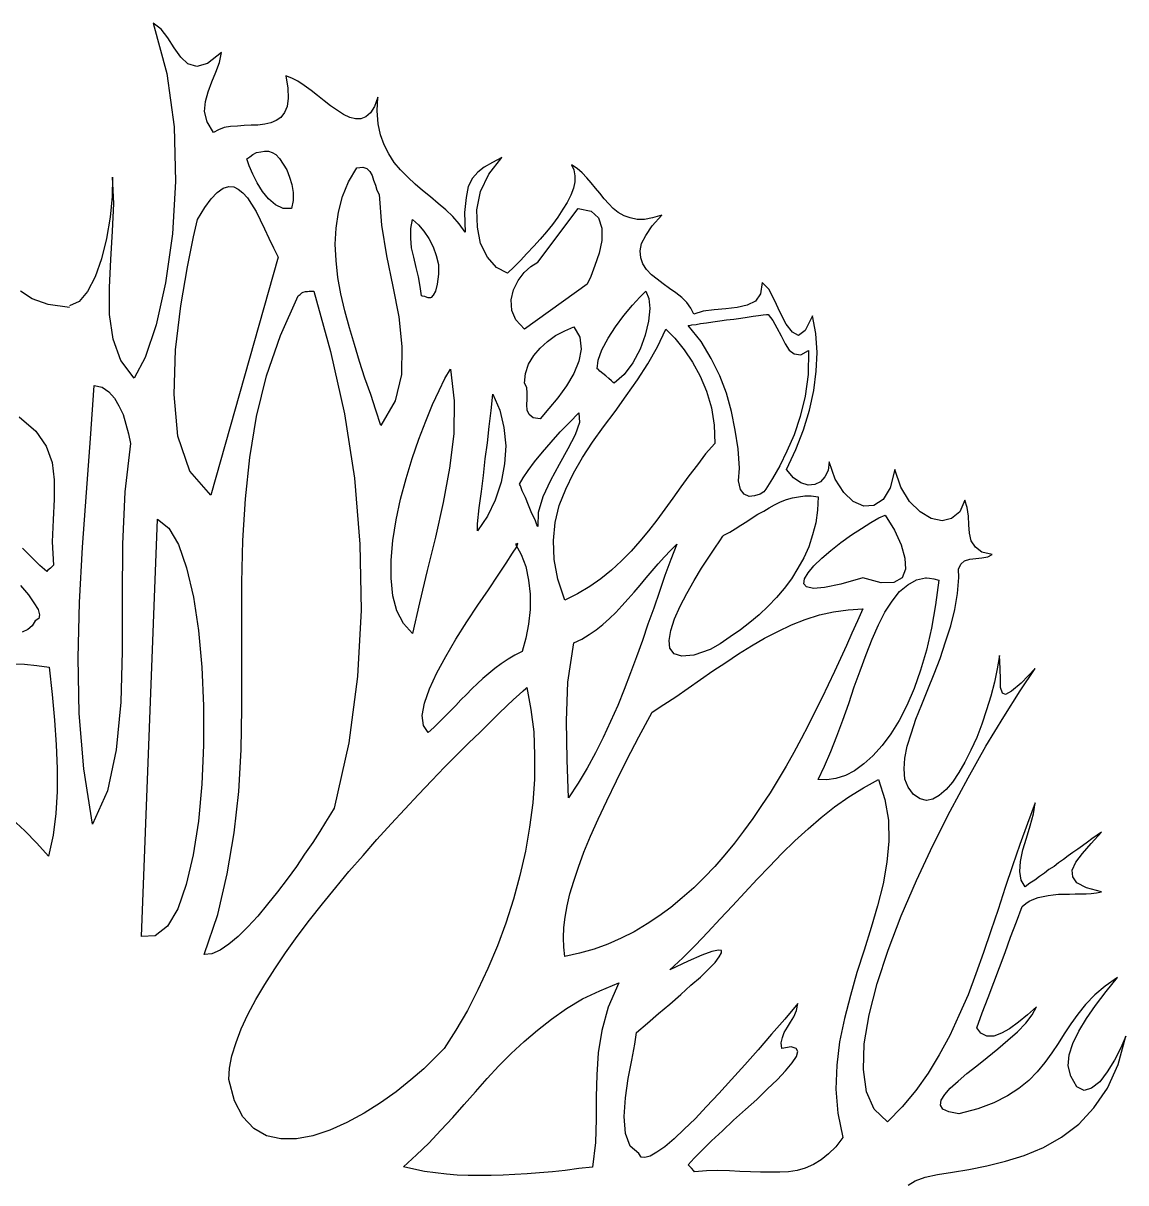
# Model space of a CAD drawing. Extents: x 359 to 486, y 178 to 302.
# Drawn here: x 420.7 to 482, y 237.2 to 301.7 of the extents above; entities that cross this region are included whole.
import ezdxf

# ---------------------------------------------------------------- set-up
doc = ezdxf.new("R2010")
doc.units = 0
doc.header["$MEASUREMENT"] = 0
doc.layers.get('0').update_dxf_attribs({"linetype": 'CONTINUOUS'})

msp = doc.modelspace()

# ---------------------------------------------------------------- linework, layer by layer
at = {"linetype": 'CONTINUOUS'}
for points in [[(469.898, 237.103), (470.279, 237.332), (470.838, 237.535), (471.524, 237.688), (472.363, 237.815), (473.278, 237.967), (474.269, 238.17), (475.311, 238.424), (476.352, 238.755), (477.42, 239.187), (478.411, 239.771), (479.376, 240.483), (480.215, 241.397), (480.977, 242.49), (481.561, 243.811), (481.993, 245.387), (481.714, 244.726), (481.358, 244.04), (480.952, 243.405), (480.545, 242.846), (480.088, 242.49), (479.681, 242.363), (479.274, 242.566), (478.944, 243.151), (478.792, 243.735), (478.843, 244.345), (479.046, 244.98), (479.376, 245.666), (479.808, 246.352), (480.316, 247.089), (480.901, 247.852), (481.536, 248.639), (480.85, 248.156), (480.265, 247.674), (479.757, 247.14), (479.325, 246.606), (478.944, 246.073), (478.563, 245.514), (478.233, 244.98), (477.877, 244.447), (477.496, 243.913), (477.064, 243.405), (476.606, 242.922), (476.047, 242.465), (475.412, 242.058), (474.65, 241.677), (473.761, 241.347), (472.719, 241.067), (472.16, 241.169), (471.829, 241.321), (471.702, 241.55), (471.728, 241.829), (471.931, 242.134), (472.236, 242.49), (472.668, 242.871), (473.151, 243.303), (473.71, 243.735), (474.294, 244.193), (474.879, 244.675), (475.438, 245.158), (475.971, 245.615), (476.429, 246.098), (476.784, 246.556), (477.038, 247.013), (476.53, 246.556), (476.022, 246.149), (475.539, 245.793), (475.082, 245.539), (474.65, 245.387), (474.269, 245.387), (473.938, 245.539), (473.71, 245.844), (474.015, 246.683), (474.345, 247.521), (474.65, 248.36), (474.98, 249.198), (475.285, 250.037), (475.59, 250.875), (475.92, 251.739), (476.225, 252.578), (476.429, 252.756), (476.632, 252.883), (476.886, 252.984), (477.115, 253.086), (477.394, 253.137), (477.674, 253.188), (477.953, 253.238), (478.258, 253.264), (478.563, 253.264), (478.868, 253.264), (479.173, 253.289), (479.478, 253.289), (479.783, 253.289), (480.062, 253.315), (480.367, 253.34), (480.647, 253.391), (479.808, 253.62), (479.274, 253.899), (479.046, 254.229), (479.02, 254.611), (479.224, 255.043), (479.579, 255.525), (480.062, 256.084), (480.647, 256.72), (480.393, 256.542), (480.113, 256.339), (479.859, 256.161), (479.579, 255.957), (479.325, 255.779), (479.046, 255.576), (478.792, 255.398), (478.538, 255.195), (478.258, 255.017), (478.004, 254.814), (477.724, 254.636), (477.47, 254.433), (477.191, 254.255), (476.937, 254.052), (476.657, 253.874), (476.403, 253.67), (476.174, 254.052), (476.098, 254.534), (476.149, 255.093), (476.276, 255.729), (476.479, 256.389), (476.683, 257.075), (476.861, 257.736), (476.962, 258.346), (476.53, 257.202), (476.098, 256.034), (475.692, 254.839), (475.285, 253.645), (474.904, 252.425), (474.497, 251.231), (474.091, 250.037), (473.659, 248.843), (473.227, 247.674), (472.719, 246.53), (472.211, 245.412), (471.626, 244.345), (471.016, 243.329), (470.33, 242.363), (469.568, 241.448), (468.755, 240.61), (468.018, 241.321), (467.586, 242.287), (467.408, 243.532), (467.459, 244.955), (467.738, 246.556), (468.17, 248.309), (468.78, 250.164), (469.517, 252.07), (470.356, 254.026), (471.27, 255.983), (472.236, 257.889), (473.227, 259.743), (474.218, 261.497), (475.209, 263.123), (476.124, 264.571), (476.962, 265.816), (476.174, 265.003), (475.641, 264.546), (475.311, 264.368), (475.133, 264.444), (475.031, 264.749), (475.031, 265.207), (475.006, 265.816), (474.98, 266.528), (474.853, 265.791), (474.701, 265.054), (474.497, 264.266), (474.243, 263.504), (473.989, 262.716), (473.71, 261.98), (473.379, 261.268), (473.049, 260.607), (472.719, 260.023), (472.363, 259.489), (472.007, 259.083), (471.626, 258.752), (471.27, 258.549), (470.915, 258.473), (470.559, 258.575), (470.203, 258.803), (469.898, 259.21), (469.72, 259.667), (469.67, 260.226), (469.72, 260.836), (469.847, 261.497), (470.076, 262.234), (470.33, 262.996), (470.66, 263.809), (470.991, 264.648), (471.347, 265.512), (471.677, 266.375), (471.982, 267.29), (472.261, 268.18), (472.49, 269.094), (472.642, 269.984), (472.719, 270.873), (472.693, 271.33), (472.82, 271.61), (473.024, 271.788), (473.329, 271.889), (473.659, 271.915), (473.989, 271.966), (474.32, 272.016), (474.574, 272.144), (473.989, 272.271), (473.633, 272.55), (473.405, 272.906), (473.303, 273.338), (473.278, 273.795), (473.252, 274.278), (473.176, 274.761), (473.049, 275.167), (472.77, 274.507), (472.312, 274.151), (471.779, 274.024), (471.169, 274.151), (470.559, 274.507), (469.974, 275.091), (469.492, 275.879), (469.161, 276.87), (468.907, 275.853), (468.501, 275.193), (467.992, 274.862), (467.433, 274.837), (466.849, 275.091), (466.315, 275.599), (465.833, 276.336), (465.502, 277.302), (465.451, 276.819), (465.274, 276.463), (465.019, 276.184), (464.715, 276.031), (464.333, 276.006), (463.927, 276.133), (463.52, 276.412), (463.139, 276.87), (463.647, 277.988), (464.079, 279.08), (464.41, 280.173), (464.664, 281.266), (464.791, 282.333), (464.842, 283.375), (464.765, 284.417), (464.588, 285.408), (464.181, 284.594), (463.8, 284.315), (463.469, 284.493), (463.114, 284.95), (462.783, 285.585), (462.478, 286.271), (462.148, 286.881), (461.792, 287.262), (461.691, 286.627), (461.411, 286.221), (460.954, 285.992), (460.395, 285.865), (459.76, 285.789), (459.124, 285.738), (458.515, 285.662), (457.981, 285.509), (457.828, 285.84), (457.6, 286.144), (457.32, 286.424), (456.99, 286.678), (456.634, 286.932), (456.278, 287.186), (455.948, 287.44), (455.643, 287.694), (455.364, 287.974), (455.16, 288.304), (455.033, 288.635), (455.008, 289.016), (455.084, 289.422), (455.313, 289.88), (455.669, 290.413), (456.202, 290.998), (455.694, 290.845), (455.237, 290.769), (454.83, 290.769), (454.449, 290.845), (454.119, 290.972), (453.788, 291.15), (453.509, 291.379), (453.255, 291.633), (453.001, 291.913), (452.772, 292.217), (452.518, 292.497), (452.289, 292.802), (452.035, 293.081), (451.781, 293.361), (451.501, 293.59), (451.196, 293.793), (451.323, 293.513), (451.374, 293.183), (451.374, 292.853), (451.298, 292.497), (451.146, 292.116), (450.942, 291.709), (450.714, 291.328), (450.434, 290.896), (450.129, 290.49), (449.799, 290.083), (449.443, 289.676), (449.087, 289.27), (448.706, 288.863), (448.351, 288.482), (447.995, 288.126), (447.639, 287.771), (447.029, 288.101), (446.521, 288.66), (446.14, 289.422), (445.962, 290.337), (445.937, 291.303), (446.14, 292.319), (446.597, 293.285), (447.309, 294.199), (446.801, 293.92), (446.343, 293.666), (445.987, 293.386), (445.682, 293.056), (445.454, 292.599), (445.327, 291.989), (445.25, 291.15), (445.276, 290.058), (444.946, 290.515), (444.59, 290.922), (444.209, 291.303), (443.777, 291.658), (443.345, 292.014), (442.913, 292.37), (442.506, 292.726), (442.1, 293.107), (441.693, 293.513), (441.337, 293.92), (441.032, 294.403), (440.778, 294.911), (440.575, 295.47), (440.448, 296.08), (440.397, 296.791), (440.423, 297.554), (440.245, 297.045), (440.016, 296.69), (439.762, 296.461), (439.482, 296.359), (439.178, 296.359), (438.873, 296.435), (438.517, 296.588), (438.187, 296.817), (437.805, 297.071), (437.45, 297.35), (437.068, 297.655), (436.713, 297.935), (436.332, 298.214), (435.976, 298.443), (435.646, 298.621), (435.315, 298.748), (435.417, 298.062), (435.442, 297.503), (435.391, 297.045), (435.239, 296.715), (435.036, 296.435), (434.782, 296.258), (434.477, 296.131), (434.146, 296.054), (433.765, 296.004), (433.384, 296.004), (433.003, 295.978), (432.622, 295.953), (432.241, 295.927), (431.885, 295.876), (431.58, 295.749), (431.3, 295.597), (430.945, 296.181), (430.792, 296.766), (430.843, 297.325), (430.995, 297.858), (431.199, 298.417), (431.427, 298.951), (431.631, 299.485), (431.732, 300.044), (430.97, 299.434), (430.36, 299.256), (429.877, 299.408), (429.471, 299.79), (429.115, 300.298), (428.759, 300.857), (428.378, 301.34), (427.946, 301.67), (428.709, 298.875), (429.115, 295.902), (429.191, 292.878), (429.014, 289.956), (428.632, 287.237), (428.099, 284.899), (427.489, 283.095), (426.879, 281.952), (426.142, 282.917), (425.71, 284.112), (425.507, 285.484), (425.507, 286.983), (425.583, 288.533), (425.685, 290.108), (425.761, 291.658), (425.685, 293.107), (425.659, 292.04), (425.558, 290.896), (425.354, 289.702), (425.075, 288.584), (424.719, 287.567), (424.287, 286.754), (423.831, 286.195), (423.297, 285.967)], [(433.155, 294.123), (433.308, 294.25), (433.486, 294.377), (433.689, 294.479), (433.918, 294.53), (434.121, 294.555), (434.35, 294.555), (434.553, 294.479), (434.756, 294.377), (434.959, 294.149), (435.163, 293.844), (435.366, 293.513), (435.518, 293.107), (435.646, 292.7), (435.722, 292.268), (435.722, 291.811), (435.62, 291.379), (435.163, 291.379), (434.731, 291.582), (434.35, 291.913), (434.019, 292.319), (433.714, 292.802), (433.486, 293.285), (433.282, 293.742), (433.155, 294.123)], [(439.254, 293.64), (439.584, 293.666), (439.813, 293.59), (439.991, 293.437), (440.118, 293.208), (440.194, 292.954), (440.296, 292.675), (440.372, 292.395), (440.499, 292.141), (440.626, 290.439), (440.905, 288.736), (441.261, 287.034), (441.591, 285.357), (441.769, 283.705), (441.744, 282.155), (441.388, 280.681), (440.6, 279.309), (440.321, 280.173), (440.041, 281.037), (439.711, 281.952), (439.406, 282.867), (439.127, 283.807), (438.847, 284.747), (438.593, 285.687), (438.364, 286.627), (438.212, 287.542), (438.11, 288.482), (438.059, 289.397), (438.11, 290.286), (438.237, 291.176), (438.466, 292.04), (438.796, 292.853), (439.254, 293.64)], [(430.411, 290.769), (430.818, 291.43), (431.173, 291.913), (431.504, 292.268), (431.834, 292.497), (432.139, 292.599), (432.418, 292.573), (432.673, 292.446), (432.927, 292.243), (433.181, 291.963), (433.409, 291.608), (433.664, 291.201), (433.892, 290.744), (434.121, 290.235), (434.375, 289.727), (434.629, 289.194), (434.883, 288.66), (431.148, 275.447), (429.979, 276.768), (429.318, 278.725), (429.115, 281.037), (429.191, 283.527), (429.471, 285.967), (429.852, 288.126), (430.182, 289.803), (430.411, 290.769)], [(449.316, 288.381), (451.552, 291.379), (452.289, 291.226), (452.696, 290.845), (452.873, 290.286), (452.873, 289.6), (452.721, 288.889), (452.492, 288.203), (452.264, 287.593), (452.06, 287.161), (448.579, 284.671), (448.096, 285.179), (447.868, 285.712), (447.842, 286.297), (447.969, 286.856), (448.223, 287.364), (448.554, 287.821), (448.935, 288.152), (449.316, 288.381)], [(443.218, 286.399), (443.167, 286.424), (443.04, 286.475), (442.913, 286.5), (442.862, 286.526), (442.786, 287.034), (442.684, 287.567), (442.557, 288.101), (442.43, 288.66), (442.303, 289.194), (442.252, 289.727), (442.252, 290.261), (442.354, 290.769), (442.684, 290.464), (442.989, 290.108), (443.269, 289.702), (443.497, 289.244), (443.675, 288.762), (443.802, 288.253), (443.802, 287.72), (443.726, 287.161), (443.624, 286.78), (443.497, 286.551), (443.396, 286.424), (443.345, 286.399), (443.319, 286.399), (443.294, 286.399), (443.243, 286.399), (443.218, 286.399)], [(423.297, 285.865), (422.103, 286.043), (421.214, 286.348), (420.578, 286.78)], [(430.767, 249.91), (431.529, 252.146), (432.063, 254.407), (432.444, 256.669), (432.698, 258.981), (432.825, 261.293), (432.876, 263.606), (432.876, 265.943), (432.876, 268.256), (432.876, 270.594), (432.927, 272.931), (433.079, 275.244), (433.308, 277.53), (433.689, 279.817), (434.248, 282.079), (435.01, 284.315), (436.001, 286.526), (436.103, 286.602), (436.205, 286.678), (436.281, 286.729), (436.408, 286.754), (436.509, 286.754), (436.611, 286.78), (436.738, 286.78), (436.865, 286.78), (437.805, 283.426), (438.568, 279.97), (439.127, 276.387), (439.432, 272.728), (439.508, 269.044), (439.305, 265.359), (438.822, 261.675), (438.009, 258.041), (437.805, 257.711), (437.526, 257.279), (437.196, 256.745), (436.814, 256.135), (436.357, 255.5), (435.9, 254.814), (435.391, 254.102), (434.858, 253.391), (434.299, 252.705), (433.765, 252.044), (433.206, 251.46), (432.673, 250.926), (432.139, 250.494), (431.656, 250.164), (431.199, 249.961), (430.767, 249.91)], [(452.619, 282.46), (452.67, 282.943), (452.873, 283.527), (453.229, 284.162), (453.636, 284.798), (454.093, 285.433), (454.576, 285.992), (454.983, 286.449), (455.313, 286.78), (455.491, 286.373), (455.542, 285.814), (455.465, 285.103), (455.287, 284.34), (455.008, 283.553), (454.601, 282.79), (454.119, 282.155), (453.56, 281.672), (453.509, 281.698), (453.407, 281.799), (453.255, 281.926), (453.102, 282.079), (452.924, 282.206), (452.772, 282.333), (452.67, 282.435), (452.619, 282.46)], [(460.522, 276.946), (460.446, 278.013), (460.293, 279.055), (460.09, 280.097), (459.81, 281.113), (459.429, 282.079), (458.946, 283.044), (458.387, 283.985), (457.676, 284.874), (457.752, 284.874), (457.879, 284.899), (458.108, 284.925), (458.362, 284.976), (458.692, 285.026), (459.048, 285.077), (459.429, 285.128), (459.81, 285.179), (460.217, 285.23), (460.598, 285.28), (460.954, 285.331), (461.284, 285.382), (461.589, 285.433), (461.843, 285.458), (462.021, 285.484), (462.123, 285.484), (462.377, 285.153), (462.606, 284.747), (462.834, 284.29), (463.063, 283.858), (463.292, 283.502), (463.571, 283.299), (463.927, 283.248), (464.359, 283.476), (464.333, 282.155), (464.181, 280.935), (463.901, 279.817), (463.571, 278.801), (463.165, 277.886), (462.758, 277.073), (462.351, 276.362), (461.996, 275.777), (461.869, 275.625), (461.665, 275.498), (461.36, 275.396), (461.056, 275.371), (460.776, 275.498), (460.573, 275.752), (460.471, 276.235), (460.522, 276.946)], [(448.579, 281.672), (448.63, 282.206), (448.808, 282.714), (449.087, 283.197), (449.443, 283.603), (449.85, 283.985), (450.307, 284.315), (450.815, 284.569), (451.323, 284.798), (451.654, 284.213), (451.73, 283.553), (451.603, 282.892), (451.323, 282.206), (450.917, 281.52), (450.434, 280.859), (449.926, 280.249), (449.443, 279.69), (449.062, 279.741), (448.833, 279.919), (448.732, 280.173), (448.706, 280.453), (448.732, 280.783), (448.732, 281.113), (448.706, 281.418), (448.579, 281.672)], [(450.815, 269.603), (450.434, 270.771), (450.231, 271.864), (450.18, 272.931), (450.282, 273.922), (450.51, 274.862), (450.866, 275.777), (451.298, 276.667), (451.806, 277.53), (452.365, 278.394), (452.975, 279.233), (453.61, 280.097), (454.22, 280.961), (454.855, 281.85), (455.44, 282.739), (455.974, 283.68), (456.431, 284.671), (456.939, 284.162), (457.447, 283.527), (457.905, 282.841), (458.337, 282.053), (458.692, 281.215), (458.972, 280.3), (459.124, 279.335), (459.15, 278.318), (458.642, 277.734), (458.184, 277.124), (457.701, 276.514), (457.269, 275.904), (456.812, 275.269), (456.38, 274.659), (455.923, 274.049), (455.465, 273.465), (454.983, 272.88), (454.5, 272.321), (453.966, 271.788), (453.407, 271.28), (452.823, 270.797), (452.213, 270.365), (451.527, 269.958), (450.815, 269.603)], [(444.463, 282.435), (444.666, 280.681), (444.641, 278.852), (444.412, 276.946), (444.056, 275.04), (443.624, 273.109), (443.167, 271.254), (442.735, 269.45), (442.354, 267.748), (441.846, 268.307), (441.49, 269.018), (441.261, 269.857), (441.159, 270.822), (441.159, 271.839), (441.261, 272.931), (441.439, 274.075), (441.693, 275.218), (441.998, 276.362), (442.328, 277.48), (442.709, 278.547), (443.091, 279.563), (443.472, 280.478), (443.828, 281.266), (444.158, 281.926), (444.463, 282.435)], [(424.567, 257.152), (424.084, 260.226), (423.831, 263.301), (423.78, 266.401), (423.856, 269.475), (424.008, 272.55), (424.236, 275.599), (424.465, 278.598), (424.668, 281.545), (425.1, 281.444), (425.482, 281.189), (425.786, 280.834), (426.041, 280.402), (426.269, 279.919), (426.422, 279.385), (426.574, 278.852), (426.676, 278.318), (426.371, 275.625), (426.244, 272.728), (426.218, 269.73), (426.218, 266.782), (426.142, 263.936), (425.888, 261.293), (425.405, 259.007), (424.567, 257.152)], [(445.962, 273.846), (446.064, 274.735), (446.191, 275.65), (446.292, 276.539), (446.394, 277.454), (446.521, 278.344), (446.623, 279.258), (446.724, 280.148), (446.826, 281.062), (447.207, 280.173), (447.436, 279.208), (447.537, 278.191), (447.461, 277.175), (447.283, 276.158), (446.953, 275.167), (446.521, 274.278), (445.962, 273.465), (445.962, 273.516), (445.962, 273.668), (445.962, 273.795), (445.962, 273.846)], [(420.502, 279.792), (421.417, 279.004), (422.001, 278.166), (422.332, 277.251), (422.433, 276.285), (422.433, 275.218), (422.382, 274.075), (422.332, 272.855), (422.408, 271.559)], [(448.3, 276.057), (448.503, 276.412), (448.782, 276.819), (449.138, 277.302), (449.57, 277.835), (450.053, 278.394), (450.561, 278.953), (451.069, 279.487), (451.603, 280.021), (451.628, 279.487), (451.4, 278.801), (450.993, 278.013), (450.51, 277.149), (450.028, 276.26), (449.596, 275.345), (449.342, 274.481), (449.316, 273.694), (449.265, 273.795), (449.164, 274.075), (448.986, 274.43), (448.808, 274.888), (448.63, 275.32), (448.452, 275.676), (448.351, 275.955), (448.3, 276.057)], [(459.658, 273.211), (459.988, 273.389), (460.293, 273.566), (460.598, 273.77), (460.928, 273.973), (461.233, 274.176), (461.538, 274.38), (461.869, 274.557), (462.174, 274.735), (462.478, 274.913), (462.809, 275.066), (463.139, 275.193), (463.469, 275.294), (463.8, 275.345), (464.156, 275.396), (464.511, 275.396), (464.892, 275.345), (464.867, 274.608), (464.765, 273.897), (464.588, 273.236), (464.384, 272.575), (464.105, 271.966), (463.774, 271.381), (463.419, 270.797), (463.012, 270.263), (462.58, 269.755), (462.123, 269.272), (461.615, 268.789), (461.106, 268.357), (460.573, 267.951), (460.014, 267.57), (459.455, 267.189), (458.896, 266.858), (457.981, 266.553), (457.32, 266.503), (456.888, 266.63), (456.66, 266.934), (456.609, 267.366), (456.71, 267.925), (456.914, 268.561), (457.219, 269.272), (457.6, 269.984), (458.006, 270.695), (458.413, 271.381), (458.819, 271.991), (459.15, 272.499), (459.429, 272.906), (459.607, 273.16), (459.658, 273.211)], [(427.286, 250.926), (428.175, 274.1), (428.81, 273.617), (429.344, 272.703), (429.801, 271.407), (430.182, 269.78), (430.462, 267.925), (430.64, 265.893), (430.741, 263.733), (430.741, 261.548), (430.64, 259.388), (430.462, 257.329), (430.157, 255.449), (429.776, 253.798), (429.318, 252.451), (428.734, 251.485), (428.048, 250.952), (427.286, 250.926)], [(468.628, 274.329), (469.136, 273.49), (469.517, 272.677), (469.72, 271.94), (469.746, 271.33), (469.568, 270.848), (469.11, 270.594), (468.399, 270.568), (467.383, 270.848), (466.163, 270.492), (465.248, 270.314), (464.638, 270.263), (464.257, 270.339), (464.105, 270.517), (464.13, 270.797), (464.333, 271.127), (464.664, 271.508), (465.096, 271.94), (465.604, 272.372), (466.163, 272.804), (466.747, 273.236), (467.306, 273.592), (467.815, 273.922), (468.272, 274.176), (468.628, 274.329)], [(448.071, 272.728), (448.401, 272.144), (448.655, 271.483), (448.808, 270.721), (448.884, 269.933), (448.884, 269.094), (448.808, 268.281), (448.655, 267.493), (448.452, 266.757), (448.046, 266.553), (447.664, 266.325), (447.283, 266.071), (446.928, 265.816), (446.597, 265.537), (446.267, 265.257), (445.962, 264.978), (445.657, 264.673), (445.352, 264.368), (445.047, 264.063), (444.768, 263.758), (444.463, 263.453), (444.158, 263.148), (443.853, 262.843), (443.548, 262.539), (443.218, 262.259), (442.964, 262.64), (442.887, 263.199), (443.014, 263.885), (443.294, 264.673), (443.7, 265.562), (444.209, 266.477), (444.768, 267.443), (445.378, 268.408), (445.987, 269.323), (446.572, 270.187), (447.105, 271), (447.563, 271.661), (447.919, 272.22), (448.147, 272.575), (448.198, 272.753), (448.071, 272.728)], [(451.019, 258.625), (450.942, 260.734), (450.917, 262.894), (450.993, 265.054), (451.323, 267.239), (451.755, 267.443), (452.162, 267.697), (452.569, 267.951), (452.924, 268.256), (453.305, 268.586), (453.661, 268.916), (453.992, 269.298), (454.347, 269.679), (454.678, 270.06), (455.008, 270.441), (455.338, 270.848), (455.669, 271.229), (455.999, 271.635), (456.355, 272.016), (456.685, 272.372), (457.041, 272.728), (456.71, 271.864), (456.38, 270.975), (456.075, 270.085), (455.77, 269.171), (455.44, 268.281), (455.135, 267.366), (454.805, 266.452), (454.474, 265.562), (454.119, 264.648), (453.763, 263.758), (453.356, 262.869), (452.95, 261.98), (452.518, 261.116), (452.06, 260.277), (451.552, 259.439), (451.019, 258.625)], [(422.408, 271.559), (422.357, 271.508), (422.23, 271.381), (422.078, 271.254), (422.027, 271.203), (421.646, 271.534), (421.188, 271.991), (420.68, 272.499)], [(464.892, 259.642), (465.248, 260.379), (465.604, 261.192), (465.934, 262.056), (466.265, 262.945), (466.595, 263.86), (466.9, 264.8), (467.23, 265.689), (467.56, 266.579), (467.891, 267.443), (468.247, 268.23), (468.602, 268.942), (469.009, 269.552), (469.415, 270.085), (469.873, 270.466), (470.356, 270.746), (470.864, 270.848), (470.915, 270.848), (471.092, 270.822), (471.321, 270.797), (471.601, 270.721), (471.423, 269.348), (471.194, 268.053), (470.915, 266.833), (470.584, 265.715), (470.229, 264.698), (469.822, 263.758), (469.39, 262.92), (468.933, 262.183), (468.45, 261.522), (467.942, 260.963), (467.433, 260.506), (466.925, 260.125), (466.417, 259.87), (465.883, 259.693), (465.375, 259.616), (464.892, 259.642)], [(420.578, 270.416), (421.01, 269.907), (421.315, 269.45), (421.544, 269.094), (421.62, 268.789), (421.595, 268.586), (421.392, 268.459), (421.214, 268.18), (420.985, 267.976), (420.655, 267.824)], [(455.669, 263.377), (456.329, 263.809), (456.99, 264.241), (457.676, 264.724), (458.362, 265.207), (459.048, 265.689), (459.76, 266.147), (460.471, 266.63), (461.183, 267.062), (461.919, 267.493), (462.656, 267.875), (463.419, 268.23), (464.181, 268.535), (464.969, 268.789), (465.756, 268.967), (466.569, 269.069), (467.383, 269.12), (467.078, 268.459), (466.773, 267.773), (466.468, 267.087), (466.138, 266.375), (465.807, 265.639), (465.451, 264.902), (465.096, 264.165), (464.715, 263.402), (464.333, 262.64), (463.952, 261.903), (463.546, 261.141), (463.114, 260.379), (462.682, 259.642), (462.224, 258.905), (461.742, 258.193), (461.259, 257.482), (460.751, 256.77), (460.242, 256.11), (459.709, 255.449), (459.15, 254.814), (458.565, 254.204), (457.981, 253.62), (457.346, 253.061), (456.71, 252.527), (456.05, 252.044), (455.389, 251.612), (454.678, 251.18), (453.941, 250.825), (453.204, 250.494), (452.442, 250.215), (451.628, 249.986), (450.815, 249.808), (450.764, 250.316), (450.739, 250.85), (450.764, 251.409), (450.841, 251.993), (450.942, 252.629), (451.095, 253.289), (451.323, 254.001), (451.578, 254.763), (451.883, 255.602), (452.238, 256.491), (452.67, 257.431), (453.153, 258.448), (453.687, 259.566), (454.271, 260.734), (454.932, 262.005), (455.669, 263.377)], [(420.121, 266.071), (420.782, 266.045), (421.468, 265.969), (422.154, 265.893), (422.332, 264.368), (422.459, 262.945), (422.56, 261.573), (422.611, 260.252), (422.611, 258.981), (422.535, 257.761), (422.382, 256.542), (422.128, 255.373)], [(432.139, 242.973), (432.19, 243.608), (432.317, 244.294), (432.545, 245.031), (432.825, 245.793), (433.206, 246.581), (433.638, 247.42), (434.146, 248.258), (434.705, 249.122), (435.29, 250.011), (435.95, 250.926), (436.637, 251.816), (437.348, 252.73), (438.085, 253.645), (438.822, 254.534), (439.609, 255.424), (440.372, 256.313), (441.159, 257.177), (441.922, 257.99), (442.684, 258.803), (443.421, 259.591), (444.132, 260.328), (444.819, 261.014), (445.479, 261.675), (446.089, 262.259), (446.648, 262.818), (447.156, 263.301), (447.588, 263.733), (447.969, 264.089), (448.274, 264.368), (448.503, 264.571), (448.655, 264.698), (448.706, 264.749), (448.935, 263.53), (449.087, 262.284), (449.138, 260.989), (449.138, 259.667), (449.037, 258.346), (448.859, 256.999), (448.63, 255.652), (448.325, 254.306), (447.969, 252.984), (447.537, 251.663), (447.08, 250.393), (446.546, 249.147), (445.987, 247.953), (445.403, 246.81), (444.768, 245.717), (444.107, 244.701), (443.599, 244.167), (442.989, 243.557), (442.252, 242.947), (441.439, 242.287), (440.575, 241.677), (439.66, 241.093), (438.695, 240.584), (437.755, 240.152), (436.814, 239.847), (435.9, 239.67), (435.036, 239.67), (434.248, 239.847), (433.536, 240.254), (432.927, 240.889), (432.469, 241.779), (432.139, 242.973)], [(458.032, 237.84), (457.981, 237.891), (457.854, 238.043), (457.727, 238.17), (457.676, 238.221), (458.006, 238.602), (458.464, 239.06), (458.972, 239.568), (459.582, 240.127), (460.192, 240.711), (460.852, 241.296), (461.487, 241.855), (462.072, 242.439), (462.631, 242.973), (463.088, 243.456), (463.444, 243.888), (463.698, 244.243), (463.774, 244.523), (463.673, 244.701), (463.393, 244.777), (462.885, 244.701), (462.834, 245.006), (462.91, 245.311), (463.012, 245.59), (463.19, 245.87), (463.368, 246.149), (463.546, 246.454), (463.698, 246.81), (463.774, 247.191), (463.037, 246.327), (462.301, 245.488), (461.564, 244.624), (460.827, 243.786), (460.09, 242.973), (459.378, 242.185), (458.692, 241.474), (458.057, 240.788), (457.447, 240.203), (456.888, 239.67), (456.38, 239.238), (455.923, 238.933), (455.567, 238.704), (455.262, 238.628), (455.059, 238.653), (454.932, 238.856), (454.449, 239.263), (454.195, 239.974), (454.119, 240.915), (454.195, 241.956), (454.347, 243.024), (454.551, 244.04), (454.703, 244.929), (454.805, 245.59), (455.414, 246.098), (456.024, 246.632), (456.66, 247.165), (457.269, 247.699), (457.828, 248.207), (458.362, 248.665), (458.794, 249.097), (459.175, 249.478), (459.404, 249.783), (459.531, 250.011), (459.531, 250.138), (459.353, 250.164), (458.997, 250.088), (458.438, 249.884), (457.676, 249.554), (456.66, 249.071), (457.371, 249.732), (458.083, 250.443), (458.769, 251.155), (459.455, 251.892), (460.141, 252.629), (460.827, 253.366), (461.513, 254.102), (462.199, 254.814), (462.885, 255.525), (463.597, 256.237), (464.333, 256.898), (465.07, 257.533), (465.807, 258.117), (466.595, 258.676), (467.408, 259.184), (468.247, 259.642), (468.602, 258.524), (468.806, 257.38), (468.831, 256.211), (468.704, 255.043), (468.501, 253.848), (468.196, 252.629), (467.84, 251.409), (467.459, 250.164), (467.052, 248.919), (466.697, 247.648), (466.366, 246.352), (466.087, 245.056), (465.934, 243.761), (465.883, 242.439), (465.985, 241.093), (466.265, 239.746), (465.883, 239.238), (465.477, 238.831), (465.07, 238.501), (464.638, 238.247), (464.181, 238.043), (463.724, 237.916), (463.241, 237.84), (462.758, 237.815), (462.224, 237.815), (461.691, 237.815), (461.132, 237.84), (460.547, 237.865), (459.963, 237.891), (459.328, 237.916), (458.692, 237.891), (458.032, 237.84)], [(422.128, 255.373), (421.468, 256.11), (420.807, 256.796), (420.096, 257.457)], [(441.846, 238.12), (442.582, 238.78), (443.269, 239.441), (443.929, 240.152), (444.59, 240.864), (445.225, 241.575), (445.86, 242.287), (446.496, 243.024), (447.156, 243.735), (447.842, 244.421), (448.554, 245.082), (449.291, 245.717), (450.078, 246.327), (450.917, 246.911), (451.806, 247.445), (452.772, 247.902), (453.814, 248.334), (453.229, 246.988), (452.873, 245.692), (452.67, 244.447), (452.594, 243.227), (452.569, 242.007), (452.569, 240.762), (452.518, 239.466), (452.365, 238.094), (451.603, 238.018), (450.841, 237.916), (450.129, 237.84), (449.418, 237.789), (448.732, 237.738), (448.046, 237.688), (447.385, 237.662), (446.724, 237.637), (446.089, 237.637), (445.454, 237.637), (444.844, 237.662), (444.234, 237.713), (443.624, 237.789), (443.014, 237.865), (442.43, 237.992), (441.846, 238.12)]]:
    msp.add_lwpolyline(points, dxfattribs=at)

doc.saveas('drawing.dxf')
